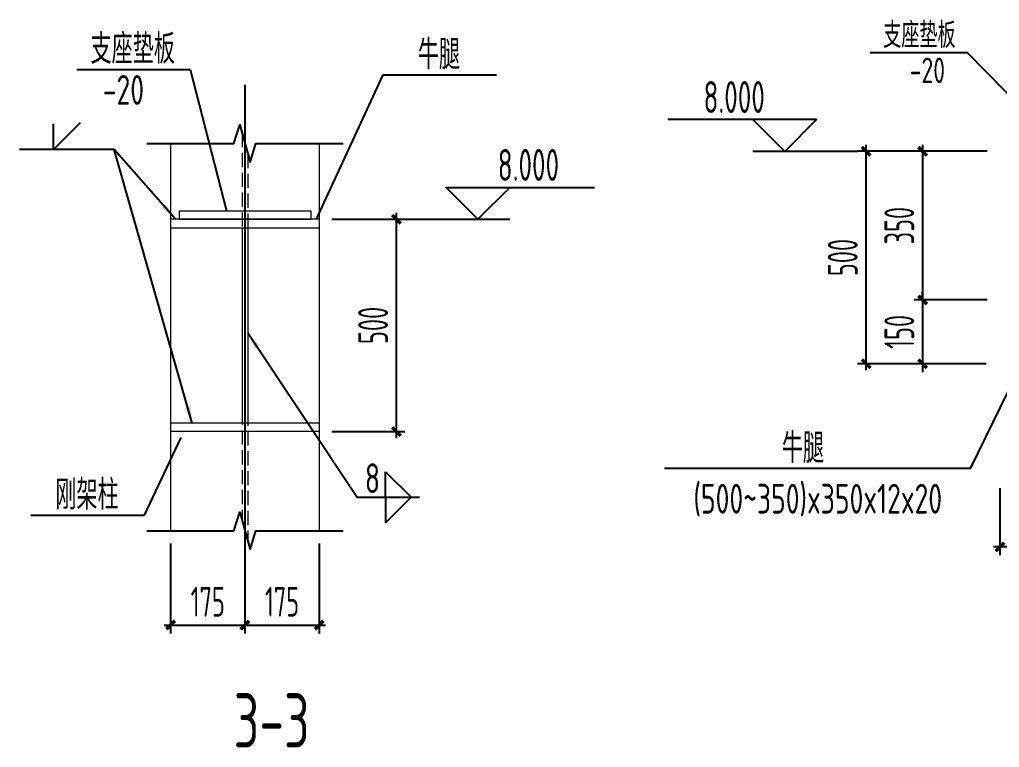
# Model space of a CAD drawing. Extents: x 447413 to 2975780, y -1432727 to 1301644.
# Drawn here: x 2318554 to 2335860, y -1051315 to -1038465 of the extents above; entities that cross this region are included whole.
import ezdxf
from ezdxf.enums import TextEntityAlignment as Align

# ---------------------------------------------------------------- set-up
doc = ezdxf.new("R2010")
doc.units = 0
doc.header["$LTSCALE"] = 1000
doc.header["$MEASUREMENT"] = 0
doc.linetypes.add('DASH', pattern=[0.35, 0.25, -0.1])
doc.layers.add('1002', color=2, linetype='Continuous', lineweight=18)
for name, color, linetype in [('COLU_DE_NUM', 7, 'Continuous'), ('DIM', 3, 'Continuous'), ('DOTE', 1, 'Continuous'), ('STXT_HF', 7, 'Continuous'), ('TEXT', 6, 'Continuous'), ('THIN', 7, 'Continuous'), ('尺寸标注', 253, 'Continuous'), ('焊缝标注', 253, 'Continuous'), ('螺栓孔标注', 253, 'Continuous')]:
    doc.layers.add(name, color=color, linetype=linetype)
doc.styles.add('PkpmHz', font='Pkpmeng', dxfattribs={"width": 0.6, "bigfont": 'hztxt'})
doc.styles.get("Standard").update_dxf_attribs({"font": 'tssdeng.shx', "bigfont": 'hztxt.shx'})
doc.styles.add('TSSD_Dimension', font='sysz.shx', dxfattribs={"width": 0.7, "bigfont": 'syfs.shx'})
doc.styles.add('TSSD_Label', font='Tssdeng.shx', dxfattribs={"width": 0.7, "bigfont": 'hztxt.shx'})
doc.styles.add('TSSD_REIN', font='Tssdeng.shx', dxfattribs={"width": 0.7, "bigfont": 'hztxt.shx'})
doc.dimstyles.new('TSSD_20_150', dxfattribs={"dimtxt": 525, "dimasz": 150, "dimexe": 150, "dimexo": 225, "dimgap": 150, "dimtad": 1, "dimdec": 0, "dimlfac": 0.133333, "dimzin": 0, "dimdsep": 46, "dimtxsty": 'TSSD_Dimension', "dimblk": 'ARCHTICK', "dimcen": 0, "dimdle": 112.5, "dimclrt": 7, "dimadec": 0, "dimazin": 0, "dimtfac": 1, "dimtdec": 0, "dimtix": 1, "dimtmove": 2, "dimatfit": 3, "dimfxl": 0, "dimtolj": 1, "dimtzin": 0, "dimarcsym": 0})
doc.dimstyles.new('TSSD_50_100', dxfattribs={"dimtxt": 350, "dimasz": 100, "dimexe": 100, "dimexo": 250, "dimgap": 100, "dimtad": 1, "dimdec": 0, "dimlfac": 0.5, "dimzin": 0, "dimdsep": 46, "dimtxsty": 'TSSD_Dimension', "dimblk": 'ARCHTICK', "dimcen": 0, "dimdle": 100, "dimclrt": 7, "dimadec": 0, "dimazin": 0, "dimtfac": 1, "dimtdec": 0, "dimtix": 1, "dimtmove": 2, "dimatfit": 3, "dimfxl": 0, "dimtolj": 1, "dimtzin": 0, "dimarcsym": 0})
doc.dimstyles.new('TSSD_LEADER_STYLE_300.0', dxfattribs={"dimtxt": 0.18, "dimasz": 300, "dimexe": 0.18, "dimexo": 0.0625, "dimgap": 0.09, "dimtad": 0, "dimtih": 1, "dimtoh": 1, "dimdec": 4, "dimzin": 0, "dimdsep": 46, "dimtxsty": 'Standard', "dimcen": 0.09, "dimadec": 0, "dimazin": 0, "dimtfac": 1, "dimtdec": 4, "dimtofl": 0, "dimtmove": 0, "dimatfit": 3, "dimfxl": 0, "dimtolj": 1, "dimtzin": 0, "dimarcsym": 0})

# ---------------------------------------------------------------- blocks, each defined once
blk = doc.blocks.new('_ArchTick')
at = {"color": 0, "linetype": 'ByBlock', "const_width": 0.4}
blk.add_lwpolyline([(-0.5, -0.5), (0.5, 0.5)], dxfattribs=at)
blk = doc.blocks.new('*D259')
at = {"layer": 'Defpoints', "color": 0, "transparency": 16777216}
for p in [(2321222, -1047491), (2322534, -1047653), (2322534, -1049156)]:
    blk.add_point(p, dxfattribs=at)
at = {"layer": 'DIM', "color": 0, "lineweight": -2, "transparency": 16777216}
for p, q in [((2321222, -1047716), (2321222, -1049306)), ((2322534, -1047878), (2322534, -1049306)), ((2321109, -1049156), (2322647, -1049156))]:
    blk.add_line(p, q, dxfattribs=at)
at = {"layer": 'DIM', "color": 0, "lineweight": -2, "transparency": 16777216, "xscale": 150, "yscale": 150, "zscale": 150, "rotation": 180}
blk.add_blockref('_ArchTick', (2321222, -1049156), dxfattribs=at)
at = {"layer": 'DIM', "color": 0, "lineweight": -2, "transparency": 16777216, "xscale": 150, "yscale": 150, "zscale": 150}
blk.add_blockref('_ArchTick', (2322534, -1049156), dxfattribs=at)
at = {"layer": 'DIM', "color": 7, "transparency": 16777216, "insert": (2321878, -1048744), "char_height": 525, "attachment_point": 5, "style": 'TSSD_Dimension'}
blk.add_mtext('\\A1;175', dxfattribs=at)
blk = doc.blocks.new('*D260')
at = {"layer": 'Defpoints', "color": 0, "transparency": 16777216}
for p in [(2323847, -1047491), (2322534, -1047653), (2323847, -1049156)]:
    blk.add_point(p, dxfattribs=at)
at = {"layer": 'DIM', "color": 0, "lineweight": -2, "transparency": 16777216}
for p, q in [((2323847, -1047716), (2323847, -1049306)), ((2322534, -1047878), (2322534, -1049306)), ((2322422, -1049156), (2323959, -1049156))]:
    blk.add_line(p, q, dxfattribs=at)
at = {"layer": 'DIM', "color": 0, "lineweight": -2, "transparency": 16777216, "xscale": 150, "yscale": 150, "zscale": 150, "rotation": 180}
blk.add_blockref('_ArchTick', (2322534, -1049156), dxfattribs=at)
at = {"layer": 'DIM', "color": 0, "lineweight": -2, "transparency": 16777216, "xscale": 150, "yscale": 150, "zscale": 150}
blk.add_blockref('_ArchTick', (2323847, -1049156), dxfattribs=at)
at = {"layer": 'DIM', "color": 7, "transparency": 16777216, "insert": (2323190, -1048744), "char_height": 525, "attachment_point": 5, "style": 'TSSD_Dimension'}
blk.add_mtext('\\A1;175', dxfattribs=at)
blk = doc.blocks.new('*D261')
at = {"layer": 'Defpoints', "color": 0, "transparency": 16777216}
for p in [(2323847, -1041990), (2325211, -1041990), (2323847, -1045740)]:
    blk.add_point(p, dxfattribs=at)
at = {"layer": 'DIM', "color": 0, "lineweight": -2, "transparency": 16777216}
for p, q in [((2325211, -1045853), (2325211, -1041878)), ((2324072, -1041990), (2325361, -1041990)), ((2324072, -1045740), (2325361, -1045740))]:
    blk.add_line(p, q, dxfattribs=at)
at = {"layer": 'DIM', "color": 0, "lineweight": -2, "transparency": 16777216, "xscale": 150, "yscale": 150, "zscale": 150}
for p, rotation in [((2325211, -1041990), 90), ((2325211, -1045740), 270)]:
    blk.add_blockref('_ArchTick', p, dxfattribs=dict(at, rotation=rotation))
at = {"layer": 'DIM', "color": 7, "transparency": 16777216, "insert": (2324798, -1043865), "char_height": 525, "attachment_point": 5, "rotation": 90, "style": 'TSSD_Dimension'}
blk.add_mtext('\\A1;500', dxfattribs=at)
blk = doc.blocks.new('_WELD004')
at = {"color": 0, "linetype": 'ByBlock'}
for p, q in [((0, 1), (1, 0)), ((0, 0), (0, 1))]:
    blk.add_line(p, q, dxfattribs=at)
blk = doc.blocks.new('*D271')
at = {"layer": 'Defpoints', "color": 0, "transparency": 16777216}
for p in [(2335870, -1040791), (2334504, -1043416), (2335870, -1043416)]:
    blk.add_point(p, dxfattribs=at)
at = {"layer": 'DIM', "color": 0, "lineweight": -2, "transparency": 16777216}
for p, q in [((2334504, -1040679), (2334504, -1043529)), ((2335645, -1040791), (2334354, -1040791)), ((2335645, -1043416), (2334354, -1043416))]:
    blk.add_line(p, q, dxfattribs=at)
at = {"layer": 'DIM', "color": 0, "lineweight": -2, "transparency": 16777216, "xscale": 150, "yscale": 150, "zscale": 150}
for p, rotation in [((2334504, -1040791), 90), ((2334504, -1043416), 270)]:
    blk.add_blockref('_ArchTick', p, dxfattribs=dict(at, rotation=rotation))
at = {"layer": 'DIM', "color": 7, "transparency": 16777216, "insert": (2334092, -1042104), "char_height": 525, "attachment_point": 5, "rotation": 90, "style": 'TSSD_Dimension'}
blk.add_mtext('\\A1;350', dxfattribs=at)
blk = doc.blocks.new('*D272')
at = {"layer": 'Defpoints', "color": 0, "transparency": 16777216}
for p in [(2335870, -1043416), (2334504, -1044541), (2335850, -1044541)]:
    blk.add_point(p, dxfattribs=at)
at = {"layer": 'DIM', "color": 0, "lineweight": -2, "transparency": 16777216}
for p, q in [((2334504, -1043416), (2334504, -1043266)), ((2335645, -1043416), (2334354, -1043416)), ((2334504, -1043416), (2334504, -1044541)), ((2335625, -1044541), (2334354, -1044541)), ((2334504, -1044541), (2334504, -1044691))]:
    blk.add_line(p, q, dxfattribs=at)
at = {"layer": 'DIM', "color": 0, "lineweight": -2, "transparency": 16777216, "xscale": 150, "yscale": 150, "zscale": 150}
for p, rotation in [((2334504, -1043416), 270), ((2334504, -1044541), 90)]:
    blk.add_blockref('_ArchTick', p, dxfattribs=dict(at, rotation=rotation))
at = {"layer": 'DIM', "color": 7, "transparency": 16777216, "insert": (2334092, -1043979), "char_height": 525, "attachment_point": 5, "rotation": 90, "style": 'TSSD_Dimension'}
blk.add_mtext('\\A1;150', dxfattribs=at)
blk = doc.blocks.new('*D273')
at = {"layer": 'Defpoints', "color": 0, "transparency": 16777216}
for p in [(2333506, -1040791), (2335850, -1040791), (2335850, -1044541)]:
    blk.add_point(p, dxfattribs=at)
at = {"layer": 'DIM', "color": 0, "lineweight": -2, "transparency": 16777216}
for p, q in [((2333506, -1044654), (2333506, -1040679)), ((2335625, -1040791), (2333356, -1040791)), ((2335625, -1044541), (2333356, -1044541))]:
    blk.add_line(p, q, dxfattribs=at)
at = {"layer": 'DIM', "color": 0, "lineweight": -2, "transparency": 16777216, "xscale": 150, "yscale": 150, "zscale": 150}
for p, rotation in [((2333506, -1040791), 90), ((2333506, -1044541), 270)]:
    blk.add_blockref('_ArchTick', p, dxfattribs=dict(at, rotation=rotation))
at = {"layer": 'DIM', "color": 7, "transparency": 16777216, "insert": (2333093, -1042666), "char_height": 525, "attachment_point": 5, "rotation": 90, "style": 'TSSD_Dimension'}
blk.add_mtext('\\A1;500', dxfattribs=at)
blk = doc.blocks.new('*D291')
at = {"layer": 'Defpoints', "color": 0, "transparency": 16777216}
for p in [(2335870, -1046514), (2337370, -1047141), (2335870, -1047774)]:
    blk.add_point(p, dxfattribs=at)
at = {"layer": 'DIM', "color": 0, "lineweight": -2, "transparency": 16777216}
for p, q in [((2335870, -1046739), (2335870, -1047924)), ((2337370, -1047366), (2337370, -1047924)), ((2337482, -1047774), (2335757, -1047774))]:
    blk.add_line(p, q, dxfattribs=at)
at = {"layer": 'DIM', "color": 0, "lineweight": -2, "transparency": 16777216, "xscale": 150, "yscale": 150, "zscale": 150, "rotation": 180}
blk.add_blockref('_ArchTick', (2335870, -1047774), dxfattribs=at)
at = {"layer": 'DIM', "color": 0, "lineweight": -2, "transparency": 16777216, "xscale": 150, "yscale": 150, "zscale": 150}
blk.add_blockref('_ArchTick', (2337370, -1047774), dxfattribs=at)
at = {"layer": 'DIM', "color": 7, "transparency": 16777216, "insert": (2336620, -1047362), "char_height": 525, "attachment_point": 5, "style": 'TSSD_Dimension'}
blk.add_mtext('\\A1;200', dxfattribs=at)

msp = doc.modelspace()

# ---------------------------------------------------------------- linework, layer by layer
at = {"color": 0, "linetype": 'ByBlock', "extrusion": (0, -1.22465e-16, -1)}
for q in [(2319631.6, -1040279.9), (2319154.3, -1040307.2)]:
    msp.add_line((2319154.3, -1040757.2), q, dxfattribs=at)
at = {"layer": '1002', "color": 7, "ltscale": 100}
for p, q in [((2321371.6, -1041840.1), (2323696.6, -1041840.1)), ((2321371.6, -1041840.1), (2321371.6, -1041990.1)), ((2323696.6, -1041840.1), (2323696.6, -1041990.1)), ((2321371.6, -1041990.1), (2323696.6, -1041990.1))]:
    msp.add_line(p, q, dxfattribs=at)
at = {"layer": '1002', "ltscale": 100}
for p, q in [((2323846.6, -1041990.1), (2321221.6, -1041990.1)), ((2321221.6, -1041990.1), (2321221.6, -1042140.1)), ((2321221.6, -1042140.1), (2323846.6, -1042140.1)), ((2322484.1, -1042140.1), (2322484.1, -1045590.1)), ((2322584.1, -1042140.1), (2322584.1, -1045590.1)), ((2323846.6, -1041990.1), (2323846.6, -1042140.1)), ((2323846.6, -1045590.1), (2321221.6, -1045590.1)), ((2321221.6, -1045590.1), (2321221.6, -1045740.1)), ((2323846.6, -1045590.1), (2323846.6, -1045740.1)), ((2323846.6, -1045740.1), (2321221.6, -1045740.1))]:
    msp.add_line(p, q, dxfattribs=at)
at = {"layer": 'DOTE'}
msp.add_line((2322534.1, -1039618), (2322534.1, -1048710.1), dxfattribs=at)
at = {"layer": 'STXT_HF'}
for p, q in [((2320227.2, -1040757.2), (2318554.3, -1040757.2)), ((2324515.3, -1046900.2), (2325619.1, -1046900.2))]:
    msp.add_line(p, q, dxfattribs=at)
at = {"layer": 'TEXT'}
for p, q in [((2333355.9, -1040791.3), (2331505.8, -1040791.3)), ((2325360.7, -1041990.1), (2327210.7, -1041990.1))]:
    msp.add_line(p, q, dxfattribs=at)
for points in [[(2331505.8, -1040228.8), (2332068.3, -1040791.3), (2332630.8, -1040228.8), (2330005.8, -1040228.8)], [(2327210.7, -1041427.6), (2326648.2, -1041990.1), (2326085.7, -1041427.6), (2328710.7, -1041427.6)]]:
    msp.add_lwpolyline(points, dxfattribs=at)
at = {"layer": 'THIN'}
for points in [[(2320801.6, -1040653.1), (2322339.1, -1040653.1), (2322444.1, -1040323.1), (2322624.1, -1040983.1), (2322729.1, -1040653.1), (2324266.6, -1040653.1)], [(2320801.6, -1047491), (2322339.1, -1047491), (2322444.1, -1047161), (2322624.1, -1047821), (2322729.1, -1047491), (2324266.6, -1047491)]]:
    msp.add_lwpolyline(points, dxfattribs=at)
at = {"layer": '尺寸标注', "color": 3, "linetype": 'DASH', "lineweight": 18}
for p, q in [((2322484.1, -1040469.8), (2322484.1, -1047307.6)), ((2322584.1, -1040836.5), (2322584.1, -1047674.3))]:
    msp.add_line(p, q, dxfattribs=at)
at = {"layer": '尺寸标注', "color": 3, "lineweight": 18, "ltscale": 100}
for p, q in [((2321221.6, -1040653.1), (2321221.6, -1047491)), ((2323846.6, -1040653.1), (2323846.6, -1047491))]:
    msp.add_line(p, q, dxfattribs=at)
at = {"layer": '螺栓孔标注', "ltscale": 100}
for p, q in [((2335295.2, -1039051), (2333576.6, -1039051)), ((2336849.3, -1040641.3), (2335295.2, -1039051)), ((2319562.6, -1039345.4), (2321567.6, -1039345.4)), ((2321567.6, -1039345.4), (2322209.2, -1041840.1)), ((2324970.6, -1039443.1), (2326975.6, -1039443.1)), ((2320759.4, -1047215.9), (2321409, -1045842.7)), ((2335346.5, -1046392.7), (2329944.6, -1046392.7)), ((2318754.4, -1047215.9), (2320759.4, -1047215.9))]:
    msp.add_line(p, q, dxfattribs=at)
at = {"layer": '螺栓孔标注'}
for p, q in [((2324970.6, -1039443.1), (2323791.1, -1041990.1)), ((2335346.5, -1046392.7), (2336954.2, -1043100.1))]:
    msp.add_line(p, q, dxfattribs=at)

# ---------------------------------------------------------------- block references
at = {"layer": 'STXT_HF', "xscale": 450, "yscale": 450, "zscale": 450}
msp.add_blockref('_WELD004', (2325019.1, -1046900.2), dxfattribs=at)
at = {"layer": 'STXT_HF', "xscale": -450, "yscale": 449.9999999999999, "zscale": 450, "rotation": 180}
msp.add_blockref('_WELD004', (2325019.1, -1046900.2), dxfattribs=at)

# ---------------------------------------------------------------- texts
at = {"layer": 'COLU_DE_NUM', "style": 'TSSD_Label', "width": 0.7}
msp.add_text('3-3', height=960, dxfattribs=at).set_placement((2323006.2, -1050837), align=Align.MIDDLE)
at = {"layer": 'TEXT', "style": 'TSSD_REIN', "width": 0.65}
for p in [(2331175.5, -1039831.4), (2327541, -1041030.2)]:
    msp.add_text('8.000', height=562.5, dxfattribs=at).set_placement(p, align=Align.MIDDLE)
at = {"layer": '焊缝标注', "style": 'PkpmHz', "width": 0.71}
for s, height, p in [('支座垫板', 450, (2334446.9, -1038966)), ('支座垫板', 525, (2320552.1, -1039246.3)), ('牛腿', 525, (2325960.2, -1039344)), ('牛腿', 525, (2332389.5, -1046293.7)), ('刚架柱', 525, (2319744, -1047116.8)), ('(500~350)x350x12x20', 525, (2332651.8, -1047187.5))]:
    msp.add_text(s, height=height, dxfattribs=at).set_placement(p, align=Align.CENTER)
for height, p in [(450, (2334587.6, -1039135.9)), (525, (2320388.1, -1039444.4))]:
    msp.add_text('-20', height=height, dxfattribs=at).set_placement(p, align=Align.TOP_CENTER)
msp.add_text('8', height=525, dxfattribs=at).set_placement((2324652.8, -1046825.2))

# ---------------------------------------------------------------- dimensions: what is measured, and where the dimension line sits
at = {"layer": 'DIM'}
for base, p1, p2, angle, picture, middle in [((2333505.9, -1040791.3), (2335849.9, -1044541.3), (2335849.9, -1040791.3), 90, '*D273', (2333093.4, -1042666.3)), ((2334504.3, -1043416.3), (2335869.8, -1040791.3), (2335869.8, -1043416.3), 90, '*D271', (2334091.8, -1042103.8)), ((2325210.7, -1041990.1), (2323846.6, -1045740.1), (2323846.6, -1041990.1), 90, '*D261', (2324798.2, -1043865.1)), ((2334504.3, -1044541.3), (2335869.8, -1043416.3), (2335849.9, -1044541.3), 90, '*D272', (2334091.8, -1043978.8)), ((2335869.8, -1047774.1), (2337369.8, -1047140.9), (2335869.8, -1046513.9), 180, '*D291', (2336619.8, -1047361.6))]:
    dim = msp.add_linear_dim(base=base, p1=p1, p2=p2, angle=angle, dimstyle='TSSD_20_150', dxfattribs=at)
    dim.commit()
    dim.dimension.update_dxf_attribs({"geometry": picture, "text_midpoint": middle})
for base, p1, p2, picture, middle in [((2322534.1, -1049156.2), (2321221.6, -1047491), (2322534.1, -1047653.1), '*D259', (2321877.9, -1048743.7)), ((2323846.6, -1049156.2), (2322534.1, -1047653.1), (2323846.6, -1047491), '*D260', (2323190.4, -1048743.7))]:
    dim = msp.add_linear_dim(base=base, p1=p1, p2=p2, dimstyle='TSSD_20_150', dxfattribs=at)
    dim.commit()
    dim.dimension.update_dxf_attribs({"geometry": picture, "text_midpoint": middle})

# ---------------------------------------------------------------- leaders
at = {"layer": 'STXT_HF'}
for points in [[(2321307.3, -1041990.1), (2320227.2, -1040757.2)], [(2322584.1, -1043996.6), (2324515.3, -1046900.2)]]:
    msp.add_leader(points, dimstyle='TSSD_LEADER_STYLE_300.0', dxfattribs=at)
at = {"layer": 'THIN'}
msp.add_leader([(2321603.4, -1045590.1), (2320227.2, -1040757.2)], dimstyle='TSSD_50_100', override={"dimasz": 300}, dxfattribs=at)

doc.saveas('drawing.dxf')
